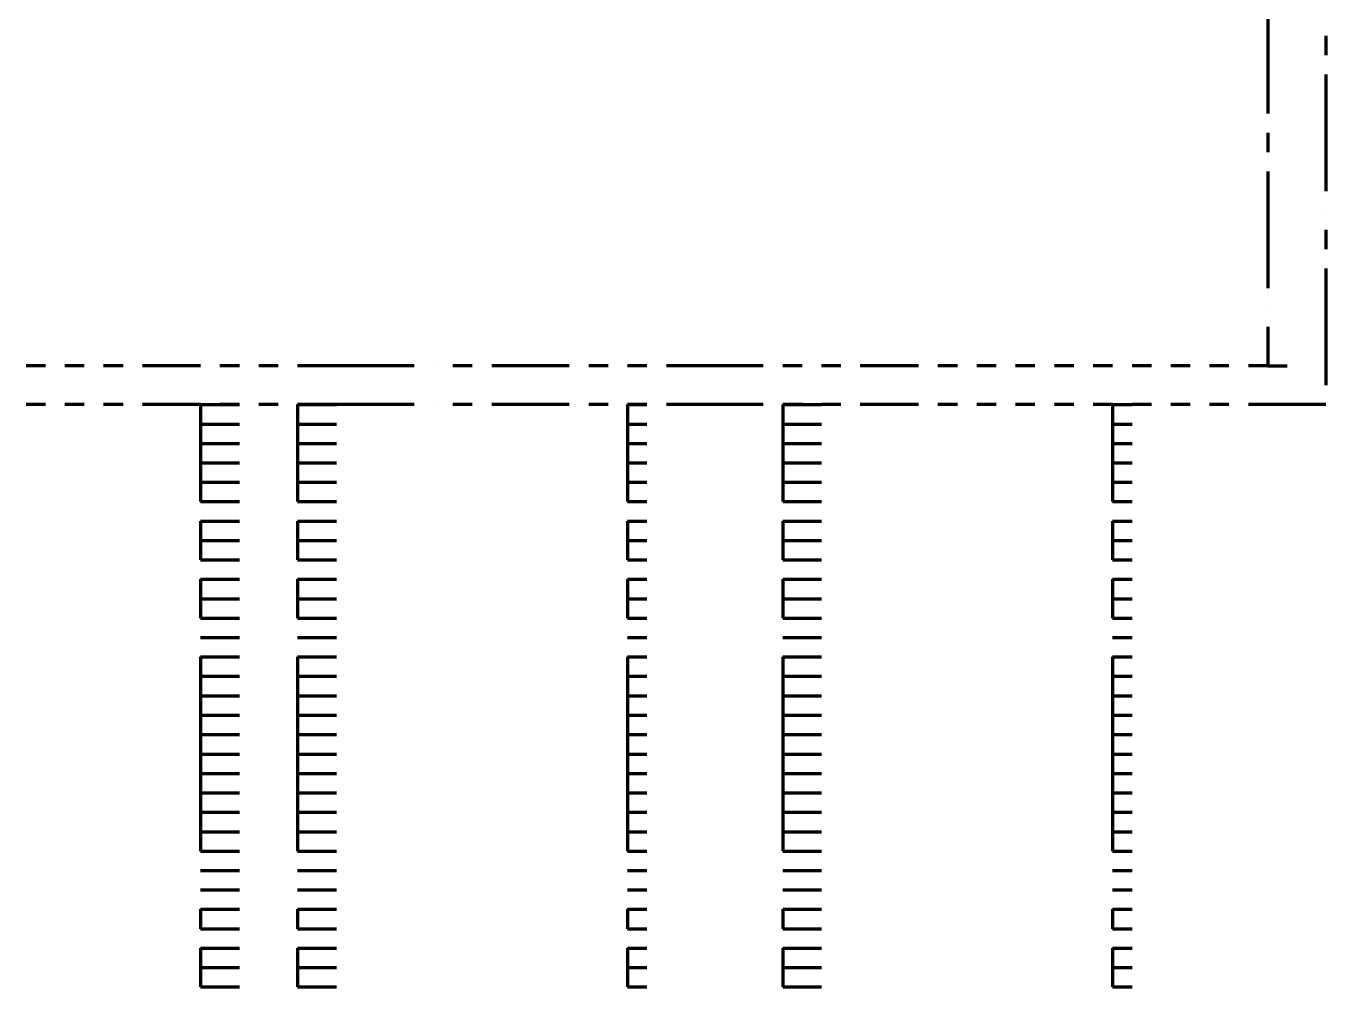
# Model space of a CAD drawing. Header units: inches. Extents: x 16 to 776, y 37 to 575.
# Drawn here: x 663.17 to 674.33, y 356.5 to 364.75 of the extents above; entities that cross this region are included whole.
import ezdxf

# ---------------------------------------------------------------- set-up
doc = ezdxf.new("R2010")
doc.units = ezdxf.units.IN
doc.header["$MEASUREMENT"] = 0
doc.layers.add('P', color=250, linetype='CONTINUOUS', lineweight=100)

msp = doc.modelspace()

# ---------------------------------------------------------------- linework, layer by layer
at = {"layer": 'P', "color": 0, "linetype": 'Continuous'}
for points in [[(673.833, 364.833), (673.833, 364.5)], [(674.333, 364.667), (674.333, 364.5)], [(673.833, 364.5), (673.833, 364.167)], [(674.333, 364.333), (674.333, 364)], [(673.833, 364.167), (673.833, 364)], [(674.333, 364), (674.333, 363.667)], [(673.833, 363.833), (673.833, 363.667)], [(674.333, 363.667), (674.333, 363.333)], [(673.833, 363.5), (673.833, 363.167)], [(673.833, 363.167), (673.833, 362.833)], [(674.333, 363.167), (674.333, 363.167)], [(674.333, 363), (674.333, 362.833)], [(673.833, 362.833), (673.833, 362.5)], [(674.333, 362.667), (674.333, 362.333)], [(673.833, 362.333), (673.833, 362.333)], [(674.333, 362.333), (674.333, 362)], [(673.833, 362.167), (673.833, 361.833)], [(674.333, 362), (674.333, 361.667)], [(663.333, 361.833), (663.167, 361.833)], [(663.667, 361.833), (663.5, 361.833)], [(664, 361.833), (663.833, 361.833)], [(664.5, 361.833), (664.167, 361.833)], [(664.667, 361.833), (664.5, 361.833)], [(665, 361.833), (664.833, 361.833)], [(665.333, 361.833), (665.167, 361.833)], [(665.833, 361.833), (665.5, 361.833)], [(666.167, 361.833), (665.833, 361.833)], [(666.5, 361.833), (666.167, 361.833)], [(666.667, 361.833), (666.667, 361.833)], [(667, 361.833), (666.833, 361.833)], [(667.5, 361.833), (667.167, 361.833)], [(667.833, 361.833), (667.5, 361.833)], [(668.167, 361.833), (668, 361.833)], [(668.5, 361.833), (668.333, 361.833)], [(668.833, 361.833), (668.667, 361.833)], [(669.167, 361.833), (668.833, 361.833)], [(669.5, 361.833), (669.167, 361.833)], [(669.833, 361.833), (669.667, 361.833)], [(670.167, 361.833), (670, 361.833)], [(670.5, 361.833), (670.333, 361.833)], [(670.833, 361.833), (670.5, 361.833)], [(671.167, 361.833), (671, 361.833)], [(671.5, 361.833), (671.333, 361.833)], [(671.833, 361.833), (671.667, 361.833)], [(672.167, 361.833), (672, 361.833)], [(672.5, 361.833), (672.333, 361.833)], [(672.833, 361.833), (672.667, 361.833)], [(673.167, 361.833), (673, 361.833)], [(673.5, 361.833), (673.333, 361.833)], [(673.833, 361.833), (673.667, 361.833)], [(673.833, 361.833), (674, 361.833)], [(663.333, 361.5), (663.167, 361.5)], [(663.667, 361.5), (663.5, 361.5)], [(664, 361.5), (663.833, 361.5)], [(664.5, 361.5), (664.167, 361.5)], [(664.667, 361.5), (664.5, 361.5)], [(664.667, 361.5), (664.667, 361.333)], [(664.667, 361.5), (664.833, 361.5)], [(664.833, 361.5), (665, 361.5)], [(665, 361.5), (664.833, 361.5)], [(665.333, 361.5), (665.167, 361.5)], [(665.5, 361.5), (665.5, 361.333)], [(665.5, 361.5), (665.667, 361.5)], [(665.833, 361.5), (665.5, 361.5)], [(665.667, 361.5), (665.833, 361.5)], [(666.167, 361.5), (665.833, 361.5)], [(666.5, 361.5), (666.167, 361.5)], [(666.667, 361.5), (666.667, 361.5)], [(667, 361.5), (666.833, 361.5)], [(667.5, 361.5), (667.167, 361.5)], [(667.833, 361.5), (667.5, 361.5)], [(668.167, 361.5), (668, 361.5)], [(668.333, 361.5), (668.333, 361.333)], [(668.333, 361.5), (668.5, 361.5)], [(668.333, 361.5), (668.333, 361.5)], [(668.5, 361.5), (668.333, 361.5)], [(668.833, 361.5), (668.667, 361.5)], [(669.167, 361.5), (668.833, 361.5)], [(669.5, 361.5), (669.167, 361.5)], [(669.667, 361.5), (669.667, 361.333)], [(669.667, 361.5), (669.833, 361.5)], [(669.833, 361.5), (669.667, 361.5)], [(669.833, 361.5), (670, 361.5)], [(670.167, 361.5), (670, 361.5)], [(670.5, 361.5), (670.333, 361.5)], [(670.833, 361.5), (670.5, 361.5)], [(671.167, 361.5), (671, 361.5)], [(671.5, 361.5), (671.333, 361.5)], [(671.833, 361.5), (671.667, 361.5)], [(672.167, 361.5), (672, 361.5)], [(672.5, 361.5), (672.333, 361.5)], [(672.5, 361.5), (672.5, 361.333)], [(672.5, 361.5), (672.667, 361.5)], [(672.667, 361.5), (672.667, 361.5)], [(672.833, 361.5), (672.667, 361.5)], [(673.167, 361.5), (673, 361.5)], [(673.5, 361.5), (673.333, 361.5)], [(674, 361.5), (673.667, 361.5)], [(674.333, 361.5), (674, 361.5)], [(674.333, 361.5), (674.333, 361.5)], [(674.333, 361.5), (674.333, 361.5)], [(664.667, 361.333), (664.833, 361.333)], [(664.667, 361.333), (664.667, 361.167)], [(664.667, 361.333), (664.833, 361.333)], [(664.833, 361.333), (665, 361.333)], [(664.833, 361.333), (665, 361.333)], [(665.5, 361.333), (665.667, 361.333)], [(665.5, 361.333), (665.5, 361.167)], [(665.5, 361.333), (665.667, 361.333)], [(665.667, 361.333), (665.833, 361.333)], [(665.667, 361.333), (665.833, 361.333)], [(668.333, 361.333), (668.333, 361.333)], [(668.333, 361.333), (668.5, 361.333)], [(668.333, 361.333), (668.333, 361.167)], [(668.333, 361.333), (668.5, 361.333)], [(668.333, 361.333), (668.333, 361.333)], [(669.667, 361.333), (669.833, 361.333)], [(669.667, 361.333), (669.667, 361.167)], [(669.667, 361.333), (669.833, 361.333)], [(669.833, 361.333), (670, 361.333)], [(669.833, 361.333), (670, 361.333)], [(672.5, 361.333), (672.667, 361.333)], [(672.5, 361.333), (672.5, 361.167)], [(672.5, 361.333), (672.667, 361.333)], [(672.667, 361.333), (672.667, 361.333)], [(672.667, 361.333), (672.667, 361.333)], [(664.667, 361.167), (664.833, 361.167)], [(664.667, 361.167), (664.667, 361)], [(664.667, 361.167), (664.833, 361.167)], [(664.833, 361.167), (665, 361.167)], [(664.833, 361.167), (665, 361.167)], [(665.5, 361.167), (665.667, 361.167)], [(665.5, 361.167), (665.5, 361)], [(665.5, 361.167), (665.667, 361.167)], [(665.667, 361.167), (665.833, 361.167)], [(665.667, 361.167), (665.833, 361.167)], [(668.333, 361.167), (668.333, 361.167)], [(668.333, 361.167), (668.5, 361.167)], [(668.333, 361.167), (668.333, 361)], [(668.333, 361.167), (668.5, 361.167)], [(668.333, 361.167), (668.333, 361.167)], [(669.667, 361.167), (669.833, 361.167)], [(669.667, 361.167), (669.667, 361)], [(669.667, 361.167), (669.833, 361.167)], [(669.833, 361.167), (670, 361.167)], [(669.833, 361.167), (670, 361.167)], [(672.5, 361.167), (672.667, 361.167)], [(672.5, 361.167), (672.5, 361)], [(672.5, 361.167), (672.667, 361.167)], [(672.667, 361.167), (672.667, 361.167)], [(672.667, 361.167), (672.667, 361.167)], [(664.667, 361), (664.833, 361)], [(664.667, 361), (664.833, 361)], [(664.667, 361), (664.833, 361)], [(664.667, 361), (664.667, 360.833)], [(664.667, 361), (664.833, 361)], [(664.833, 361), (665, 361)], [(664.833, 361), (665, 361)], [(664.833, 361), (665, 361)], [(664.833, 361), (665, 361)], [(665.5, 361), (665.667, 361)], [(665.5, 361), (665.667, 361)], [(665.5, 361), (665.667, 361)], [(665.5, 361), (665.5, 360.833)], [(665.5, 361), (665.667, 361)], [(665.667, 361), (665.833, 361)], [(665.667, 361), (665.833, 361)], [(665.667, 361), (665.833, 361)], [(665.667, 361), (665.833, 361)], [(668.333, 361), (668.333, 361)], [(668.333, 361), (668.5, 361)], [(668.333, 361), (668.333, 361)], [(668.333, 361), (668.5, 361)], [(668.333, 361), (668.5, 361)], [(668.333, 361), (668.333, 361)], [(668.333, 361), (668.333, 360.833)], [(668.333, 361), (668.5, 361)], [(668.333, 361), (668.333, 361)], [(669.667, 361), (669.833, 361)], [(669.667, 361), (669.833, 361)], [(669.667, 361), (669.833, 361)], [(669.667, 361), (669.667, 360.833)], [(669.667, 361), (669.833, 361)], [(669.833, 361), (670, 361)], [(669.833, 361), (670, 361)], [(669.833, 361), (670, 361)], [(669.833, 361), (670, 361)], [(672.5, 361), (672.667, 361)], [(672.5, 361), (672.667, 361)], [(672.5, 361), (672.667, 361)], [(672.5, 361), (672.5, 360.833)], [(672.5, 361), (672.667, 361)], [(672.667, 361), (672.667, 361)], [(672.667, 361), (672.667, 361)], [(672.667, 361), (672.667, 361)], [(672.667, 361), (672.667, 361)], [(664.667, 360.833), (664.833, 360.833)], [(664.667, 360.833), (664.667, 360.667)], [(664.667, 360.833), (664.833, 360.833)], [(664.833, 360.833), (665, 360.833)], [(664.833, 360.833), (665, 360.833)], [(665.5, 360.833), (665.667, 360.833)], [(665.5, 360.833), (665.5, 360.667)], [(665.5, 360.833), (665.667, 360.833)], [(665.667, 360.833), (665.833, 360.833)], [(665.667, 360.833), (665.833, 360.833)], [(668.333, 360.833), (668.333, 360.833)], [(668.333, 360.833), (668.5, 360.833)], [(668.333, 360.833), (668.333, 360.667)], [(668.333, 360.833), (668.5, 360.833)], [(668.333, 360.833), (668.333, 360.833)], [(669.667, 360.833), (669.833, 360.833)], [(669.667, 360.833), (669.667, 360.667)], [(669.667, 360.833), (669.833, 360.833)], [(669.833, 360.833), (670, 360.833)], [(669.833, 360.833), (670, 360.833)], [(672.5, 360.833), (672.667, 360.833)], [(672.5, 360.833), (672.5, 360.667)], [(672.5, 360.833), (672.667, 360.833)], [(672.667, 360.833), (672.667, 360.833)], [(672.667, 360.833), (672.667, 360.833)], [(664.667, 360.667), (664.833, 360.667)], [(664.667, 360.667), (664.667, 360.667)], [(664.667, 360.667), (664.833, 360.667)], [(664.667, 360.667), (664.833, 360.667)], [(664.667, 360.667), (664.833, 360.667)], [(664.833, 360.667), (665, 360.667)], [(664.833, 360.667), (665, 360.667)], [(664.833, 360.667), (665, 360.667)], [(664.833, 360.667), (665, 360.667)], [(665.5, 360.667), (665.667, 360.667)], [(665.5, 360.667), (665.5, 360.667)], [(665.5, 360.667), (665.667, 360.667)], [(665.5, 360.667), (665.667, 360.667)], [(665.5, 360.667), (665.667, 360.667)], [(665.667, 360.667), (665.833, 360.667)], [(665.667, 360.667), (665.833, 360.667)], [(665.667, 360.667), (665.833, 360.667)], [(665.667, 360.667), (665.833, 360.667)], [(668.333, 360.667), (668.333, 360.667)], [(668.333, 360.667), (668.5, 360.667)], [(668.333, 360.667), (668.333, 360.667)], [(668.333, 360.667), (668.333, 360.667)], [(668.333, 360.667), (668.5, 360.667)], [(668.333, 360.667), (668.5, 360.667)], [(668.333, 360.667), (668.333, 360.667)], [(668.333, 360.667), (668.5, 360.667)], [(668.333, 360.667), (668.333, 360.667)], [(669.667, 360.667), (669.833, 360.667)], [(669.667, 360.667), (669.667, 360.667)], [(669.667, 360.667), (669.833, 360.667)], [(669.667, 360.667), (669.833, 360.667)], [(669.667, 360.667), (669.833, 360.667)], [(669.833, 360.667), (670, 360.667)], [(669.833, 360.667), (670, 360.667)], [(669.833, 360.667), (670, 360.667)], [(669.833, 360.667), (670, 360.667)], [(672.5, 360.667), (672.667, 360.667)], [(672.5, 360.667), (672.5, 360.667)], [(672.5, 360.667), (672.667, 360.667)], [(672.5, 360.667), (672.667, 360.667)], [(672.5, 360.667), (672.667, 360.667)], [(672.667, 360.667), (672.667, 360.667)], [(672.667, 360.667), (672.667, 360.667)], [(672.667, 360.667), (672.667, 360.667)], [(672.667, 360.667), (672.667, 360.667)], [(664.667, 360.5), (664.833, 360.5)], [(664.667, 360.5), (664.667, 360.333)], [(664.667, 360.5), (664.833, 360.5)], [(664.833, 360.5), (665, 360.5)], [(664.833, 360.5), (665, 360.5)], [(665.5, 360.5), (665.667, 360.5)], [(665.5, 360.5), (665.5, 360.333)], [(665.5, 360.5), (665.667, 360.5)], [(665.667, 360.5), (665.833, 360.5)], [(665.667, 360.5), (665.833, 360.5)], [(668.333, 360.5), (668.333, 360.5)], [(668.333, 360.5), (668.5, 360.5)], [(668.333, 360.5), (668.333, 360.333)], [(668.333, 360.5), (668.5, 360.5)], [(668.333, 360.5), (668.333, 360.5)], [(669.667, 360.5), (669.833, 360.5)], [(669.667, 360.5), (669.667, 360.333)], [(669.667, 360.5), (669.833, 360.5)], [(669.833, 360.5), (670, 360.5)], [(669.833, 360.5), (670, 360.5)], [(672.5, 360.5), (672.667, 360.5)], [(672.5, 360.5), (672.5, 360.333)], [(672.5, 360.5), (672.667, 360.5)], [(672.667, 360.5), (672.667, 360.5)], [(672.667, 360.5), (672.667, 360.5)], [(664.667, 360.333), (664.833, 360.333)], [(664.667, 360.333), (664.667, 360.167)], [(664.667, 360.333), (664.833, 360.333)], [(664.833, 360.333), (665, 360.333)], [(664.833, 360.333), (665, 360.333)], [(665.5, 360.333), (665.667, 360.333)], [(665.5, 360.333), (665.5, 360.167)], [(665.5, 360.333), (665.667, 360.333)], [(665.667, 360.333), (665.833, 360.333)], [(665.667, 360.333), (665.833, 360.333)], [(668.333, 360.333), (668.333, 360.333)], [(668.333, 360.333), (668.5, 360.333)], [(668.333, 360.333), (668.333, 360.167)], [(668.333, 360.333), (668.5, 360.333)], [(668.333, 360.333), (668.333, 360.333)], [(669.667, 360.333), (669.833, 360.333)], [(669.667, 360.333), (669.667, 360.167)], [(669.667, 360.333), (669.833, 360.333)], [(669.833, 360.333), (670, 360.333)], [(669.833, 360.333), (670, 360.333)], [(672.5, 360.333), (672.667, 360.333)], [(672.5, 360.333), (672.5, 360.167)], [(672.5, 360.333), (672.667, 360.333)], [(672.667, 360.333), (672.667, 360.333)], [(672.667, 360.333), (672.667, 360.333)], [(664.667, 360.167), (664.833, 360.167)], [(664.667, 360.167), (664.667, 360.167)], [(664.667, 360.167), (664.833, 360.167)], [(664.667, 360.167), (664.833, 360.167)], [(664.667, 360.167), (664.833, 360.167)], [(664.833, 360.167), (665, 360.167)], [(664.833, 360.167), (665, 360.167)], [(664.833, 360.167), (665, 360.167)], [(664.833, 360.167), (665, 360.167)], [(665.5, 360.167), (665.667, 360.167)], [(665.5, 360.167), (665.5, 360.167)], [(665.5, 360.167), (665.667, 360.167)], [(665.5, 360.167), (665.667, 360.167)], [(665.5, 360.167), (665.667, 360.167)], [(665.667, 360.167), (665.833, 360.167)], [(665.667, 360.167), (665.833, 360.167)], [(665.667, 360.167), (665.833, 360.167)], [(665.667, 360.167), (665.833, 360.167)], [(668.333, 360.167), (668.333, 360.167)], [(668.333, 360.167), (668.5, 360.167)], [(668.333, 360.167), (668.333, 360.167)], [(668.333, 360.167), (668.333, 360.167)], [(668.333, 360.167), (668.5, 360.167)], [(668.333, 360.167), (668.5, 360.167)], [(668.333, 360.167), (668.333, 360.167)], [(668.333, 360.167), (668.5, 360.167)], [(668.333, 360.167), (668.333, 360.167)], [(669.667, 360.167), (669.833, 360.167)], [(669.667, 360.167), (669.667, 360.167)], [(669.667, 360.167), (669.833, 360.167)], [(669.667, 360.167), (669.833, 360.167)], [(669.667, 360.167), (669.833, 360.167)], [(669.833, 360.167), (670, 360.167)], [(669.833, 360.167), (670, 360.167)], [(669.833, 360.167), (670, 360.167)], [(669.833, 360.167), (670, 360.167)], [(672.5, 360.167), (672.667, 360.167)], [(672.5, 360.167), (672.5, 360.167)], [(672.5, 360.167), (672.667, 360.167)], [(672.5, 360.167), (672.667, 360.167)], [(672.5, 360.167), (672.667, 360.167)], [(672.667, 360.167), (672.667, 360.167)], [(672.667, 360.167), (672.667, 360.167)], [(672.667, 360.167), (672.667, 360.167)], [(672.667, 360.167), (672.667, 360.167)], [(664.667, 360), (664.833, 360)], [(664.667, 360), (664.667, 359.833)], [(664.667, 360), (664.833, 360)], [(664.833, 360), (665, 360)], [(664.833, 360), (665, 360)], [(665.5, 360), (665.667, 360)], [(665.5, 360), (665.5, 359.833)], [(665.5, 360), (665.667, 360)], [(665.667, 360), (665.833, 360)], [(665.667, 360), (665.833, 360)], [(668.333, 360), (668.333, 360)], [(668.333, 360), (668.5, 360)], [(668.333, 360), (668.333, 359.833)], [(668.333, 360), (668.5, 360)], [(668.333, 360), (668.333, 360)], [(669.667, 360), (669.833, 360)], [(669.667, 360), (669.667, 359.833)], [(669.667, 360), (669.833, 360)], [(669.833, 360), (670, 360)], [(669.833, 360), (670, 360)], [(672.5, 360), (672.667, 360)], [(672.5, 360), (672.5, 359.833)], [(672.5, 360), (672.667, 360)], [(672.667, 360), (672.667, 360)], [(672.667, 360), (672.667, 360)], [(664.667, 359.833), (664.833, 359.833)], [(664.667, 359.833), (664.667, 359.833)], [(664.667, 359.833), (664.833, 359.833)], [(664.667, 359.833), (664.833, 359.833)], [(664.667, 359.833), (664.667, 359.667)], [(664.667, 359.833), (664.833, 359.833)], [(664.833, 359.833), (665, 359.833)], [(664.833, 359.833), (665, 359.833)], [(664.833, 359.833), (665, 359.833)], [(664.833, 359.833), (665, 359.833)], [(665.5, 359.833), (665.667, 359.833)], [(665.5, 359.833), (665.5, 359.833)], [(665.5, 359.833), (665.667, 359.833)], [(665.5, 359.833), (665.667, 359.833)], [(665.5, 359.833), (665.5, 359.667)], [(665.5, 359.833), (665.667, 359.833)], [(665.667, 359.833), (665.833, 359.833)], [(665.667, 359.833), (665.833, 359.833)], [(665.667, 359.833), (665.833, 359.833)], [(665.667, 359.833), (665.833, 359.833)], [(668.333, 359.833), (668.333, 359.833)], [(668.333, 359.833), (668.5, 359.833)], [(668.333, 359.833), (668.333, 359.833)], [(668.333, 359.833), (668.333, 359.833)], [(668.333, 359.833), (668.5, 359.833)], [(668.333, 359.833), (668.5, 359.833)], [(668.333, 359.833), (668.333, 359.833)], [(668.333, 359.833), (668.333, 359.667)], [(668.333, 359.833), (668.5, 359.833)], [(668.333, 359.833), (668.333, 359.833)], [(669.667, 359.833), (669.833, 359.833)], [(669.667, 359.833), (669.667, 359.833)], [(669.667, 359.833), (669.833, 359.833)], [(669.667, 359.833), (669.833, 359.833)], [(669.667, 359.833), (669.667, 359.667)], [(669.667, 359.833), (669.833, 359.833)], [(669.833, 359.833), (670, 359.833)], [(669.833, 359.833), (670, 359.833)], [(669.833, 359.833), (670, 359.833)], [(669.833, 359.833), (670, 359.833)], [(672.5, 359.833), (672.667, 359.833)], [(672.5, 359.833), (672.5, 359.833)], [(672.5, 359.833), (672.667, 359.833)], [(672.5, 359.833), (672.667, 359.833)], [(672.5, 359.833), (672.5, 359.667)], [(672.5, 359.833), (672.667, 359.833)], [(672.667, 359.833), (672.667, 359.833)], [(672.667, 359.833), (672.667, 359.833)], [(672.667, 359.833), (672.667, 359.833)], [(672.667, 359.833), (672.667, 359.833)], [(664.667, 359.667), (664.833, 359.667)], [(664.667, 359.667), (664.833, 359.667)], [(664.667, 359.667), (664.833, 359.667)], [(664.833, 359.667), (665, 359.667)], [(664.833, 359.667), (665, 359.667)], [(664.833, 359.667), (665, 359.667)], [(665.5, 359.667), (665.667, 359.667)], [(665.5, 359.667), (665.667, 359.667)], [(665.5, 359.667), (665.667, 359.667)], [(665.667, 359.667), (665.833, 359.667)], [(665.667, 359.667), (665.833, 359.667)], [(665.667, 359.667), (665.833, 359.667)], [(668.333, 359.667), (668.333, 359.667)], [(668.333, 359.667), (668.5, 359.667)], [(668.333, 359.667), (668.5, 359.667)], [(668.333, 359.667), (668.333, 359.667)], [(668.333, 359.667), (668.5, 359.667)], [(668.333, 359.667), (668.333, 359.667)], [(669.667, 359.667), (669.833, 359.667)], [(669.667, 359.667), (669.833, 359.667)], [(669.667, 359.667), (669.833, 359.667)], [(669.833, 359.667), (670, 359.667)], [(669.833, 359.667), (670, 359.667)], [(669.833, 359.667), (670, 359.667)], [(672.5, 359.667), (672.667, 359.667)], [(672.5, 359.667), (672.667, 359.667)], [(672.5, 359.667), (672.667, 359.667)], [(672.667, 359.667), (672.667, 359.667)], [(672.667, 359.667), (672.667, 359.667)], [(672.667, 359.667), (672.667, 359.667)], [(664.667, 359.5), (664.833, 359.5)], [(664.667, 359.5), (664.833, 359.5)], [(664.667, 359.5), (664.833, 359.5)], [(664.833, 359.5), (665, 359.5)], [(664.833, 359.5), (665, 359.5)], [(664.833, 359.5), (665, 359.5)], [(665.5, 359.5), (665.667, 359.5)], [(665.5, 359.5), (665.667, 359.5)], [(665.5, 359.5), (665.667, 359.5)], [(665.667, 359.5), (665.833, 359.5)], [(665.667, 359.5), (665.833, 359.5)], [(665.667, 359.5), (665.833, 359.5)], [(668.333, 359.5), (668.333, 359.5)], [(668.333, 359.5), (668.5, 359.5)], [(668.333, 359.5), (668.333, 359.5)], [(668.333, 359.5), (668.5, 359.5)], [(668.333, 359.5), (668.5, 359.5)], [(668.333, 359.5), (668.333, 359.5)], [(669.667, 359.5), (669.833, 359.5)], [(669.667, 359.5), (669.833, 359.5)], [(669.667, 359.5), (669.833, 359.5)], [(669.833, 359.5), (670, 359.5)], [(669.833, 359.5), (670, 359.5)], [(669.833, 359.5), (670, 359.5)], [(672.5, 359.5), (672.667, 359.5)], [(672.5, 359.5), (672.667, 359.5)], [(672.5, 359.5), (672.667, 359.5)], [(672.667, 359.5), (672.667, 359.5)], [(672.667, 359.5), (672.667, 359.5)], [(672.667, 359.5), (672.667, 359.5)], [(664.667, 359.333), (664.833, 359.333)], [(664.667, 359.333), (664.667, 359.333)], [(664.667, 359.333), (664.833, 359.333)], [(664.667, 359.333), (664.833, 359.333)], [(664.667, 359.333), (664.667, 359.167)], [(664.667, 359.333), (664.833, 359.333)], [(664.833, 359.333), (665, 359.333)], [(664.833, 359.333), (665, 359.333)], [(664.833, 359.333), (665, 359.333)], [(664.833, 359.333), (665, 359.333)], [(665.5, 359.333), (665.667, 359.333)], [(665.5, 359.333), (665.5, 359.333)], [(665.5, 359.333), (665.667, 359.333)], [(665.5, 359.333), (665.667, 359.333)], [(665.5, 359.333), (665.5, 359.167)], [(665.5, 359.333), (665.667, 359.333)], [(665.667, 359.333), (665.833, 359.333)], [(665.667, 359.333), (665.833, 359.333)], [(665.667, 359.333), (665.833, 359.333)], [(665.667, 359.333), (665.833, 359.333)], [(668.333, 359.333), (668.333, 359.333)], [(668.333, 359.333), (668.5, 359.333)], [(668.333, 359.333), (668.333, 359.333)], [(668.333, 359.333), (668.333, 359.333)], [(668.333, 359.333), (668.5, 359.333)], [(668.333, 359.333), (668.5, 359.333)], [(668.333, 359.333), (668.333, 359.333)], [(668.333, 359.333), (668.333, 359.167)], [(668.333, 359.333), (668.5, 359.333)], [(668.333, 359.333), (668.333, 359.333)], [(669.667, 359.333), (669.833, 359.333)], [(669.667, 359.333), (669.667, 359.333)], [(669.667, 359.333), (669.833, 359.333)], [(669.667, 359.333), (669.833, 359.333)], [(669.667, 359.333), (669.667, 359.167)], [(669.667, 359.333), (669.833, 359.333)], [(669.833, 359.333), (670, 359.333)], [(669.833, 359.333), (670, 359.333)], [(669.833, 359.333), (670, 359.333)], [(669.833, 359.333), (670, 359.333)], [(672.5, 359.333), (672.667, 359.333)], [(672.5, 359.333), (672.5, 359.333)], [(672.5, 359.333), (672.667, 359.333)], [(672.5, 359.333), (672.667, 359.333)], [(672.5, 359.333), (672.5, 359.167)], [(672.5, 359.333), (672.667, 359.333)], [(672.667, 359.333), (672.667, 359.333)], [(672.667, 359.333), (672.667, 359.333)], [(672.667, 359.333), (672.667, 359.333)], [(672.667, 359.333), (672.667, 359.333)], [(664.667, 359.167), (664.833, 359.167)], [(664.667, 359.167), (664.667, 359)], [(664.667, 359.167), (664.833, 359.167)], [(664.833, 359.167), (665, 359.167)], [(664.833, 359.167), (665, 359.167)], [(665.5, 359.167), (665.667, 359.167)], [(665.5, 359.167), (665.5, 359)], [(665.5, 359.167), (665.667, 359.167)], [(665.667, 359.167), (665.833, 359.167)], [(665.667, 359.167), (665.833, 359.167)], [(668.333, 359.167), (668.333, 359.167)], [(668.333, 359.167), (668.5, 359.167)], [(668.333, 359.167), (668.333, 359)], [(668.333, 359.167), (668.5, 359.167)], [(668.333, 359.167), (668.333, 359.167)], [(669.667, 359.167), (669.833, 359.167)], [(669.667, 359.167), (669.667, 359)], [(669.667, 359.167), (669.833, 359.167)], [(669.833, 359.167), (670, 359.167)], [(669.833, 359.167), (670, 359.167)], [(672.5, 359.167), (672.667, 359.167)], [(672.5, 359.167), (672.5, 359)], [(672.5, 359.167), (672.667, 359.167)], [(672.667, 359.167), (672.667, 359.167)], [(672.667, 359.167), (672.667, 359.167)], [(664.667, 359), (664.833, 359)], [(664.667, 359), (664.833, 359)], [(664.667, 359), (664.833, 359)], [(664.667, 359), (664.667, 358.833)], [(664.667, 359), (664.833, 359)], [(664.833, 359), (665, 359)], [(664.833, 359), (665, 359)], [(664.833, 359), (665, 359)], [(664.833, 359), (665, 359)], [(665.5, 359), (665.667, 359)], [(665.5, 359), (665.667, 359)], [(665.5, 359), (665.667, 359)], [(665.5, 359), (665.5, 358.833)], [(665.5, 359), (665.667, 359)], [(665.667, 359), (665.833, 359)], [(665.667, 359), (665.833, 359)], [(665.667, 359), (665.833, 359)], [(665.667, 359), (665.833, 359)], [(668.333, 359), (668.333, 359)], [(668.333, 359), (668.5, 359)], [(668.333, 359), (668.333, 359)], [(668.333, 359), (668.5, 359)], [(668.333, 359), (668.5, 359)], [(668.333, 359), (668.333, 359)], [(668.333, 359), (668.333, 358.833)], [(668.333, 359), (668.5, 359)], [(668.333, 359), (668.333, 359)], [(669.667, 359), (669.833, 359)], [(669.667, 359), (669.833, 359)], [(669.667, 359), (669.833, 359)], [(669.667, 359), (669.667, 358.833)], [(669.667, 359), (669.833, 359)], [(669.833, 359), (670, 359)], [(669.833, 359), (670, 359)], [(669.833, 359), (670, 359)], [(669.833, 359), (670, 359)], [(672.5, 359), (672.667, 359)], [(672.5, 359), (672.667, 359)], [(672.5, 359), (672.667, 359)], [(672.5, 359), (672.5, 358.833)], [(672.5, 359), (672.667, 359)], [(672.667, 359), (672.667, 359)], [(672.667, 359), (672.667, 359)], [(672.667, 359), (672.667, 359)], [(672.667, 359), (672.667, 359)], [(664.667, 358.833), (664.833, 358.833)], [(664.667, 358.833), (664.667, 358.667)], [(664.667, 358.833), (664.833, 358.833)], [(664.833, 358.833), (665, 358.833)], [(664.833, 358.833), (665, 358.833)], [(665.5, 358.833), (665.667, 358.833)], [(665.5, 358.833), (665.5, 358.667)], [(665.5, 358.833), (665.667, 358.833)], [(665.667, 358.833), (665.833, 358.833)], [(665.667, 358.833), (665.833, 358.833)], [(668.333, 358.833), (668.333, 358.833)], [(668.333, 358.833), (668.5, 358.833)], [(668.333, 358.833), (668.333, 358.667)], [(668.333, 358.833), (668.5, 358.833)], [(668.333, 358.833), (668.333, 358.833)], [(669.667, 358.833), (669.833, 358.833)], [(669.667, 358.833), (669.667, 358.667)], [(669.667, 358.833), (669.833, 358.833)], [(669.833, 358.833), (670, 358.833)], [(669.833, 358.833), (670, 358.833)], [(672.5, 358.833), (672.667, 358.833)], [(672.5, 358.833), (672.5, 358.667)], [(672.5, 358.833), (672.667, 358.833)], [(672.667, 358.833), (672.667, 358.833)], [(672.667, 358.833), (672.667, 358.833)], [(664.667, 358.667), (664.833, 358.667)], [(664.667, 358.667), (664.667, 358.5)], [(664.667, 358.667), (664.833, 358.667)], [(664.833, 358.667), (665, 358.667)], [(664.833, 358.667), (665, 358.667)], [(665.5, 358.667), (665.667, 358.667)], [(665.5, 358.667), (665.5, 358.5)], [(665.5, 358.667), (665.667, 358.667)], [(665.667, 358.667), (665.833, 358.667)], [(665.667, 358.667), (665.833, 358.667)], [(668.333, 358.667), (668.333, 358.667)], [(668.333, 358.667), (668.5, 358.667)], [(668.333, 358.667), (668.333, 358.5)], [(668.333, 358.667), (668.5, 358.667)], [(668.333, 358.667), (668.333, 358.667)], [(669.667, 358.667), (669.833, 358.667)], [(669.667, 358.667), (669.667, 358.5)], [(669.667, 358.667), (669.833, 358.667)], [(669.833, 358.667), (670, 358.667)], [(669.833, 358.667), (670, 358.667)], [(672.5, 358.667), (672.667, 358.667)], [(672.5, 358.667), (672.5, 358.5)], [(672.5, 358.667), (672.667, 358.667)], [(672.667, 358.667), (672.667, 358.667)], [(672.667, 358.667), (672.667, 358.667)], [(664.667, 358.5), (664.833, 358.5)], [(664.667, 358.5), (664.833, 358.5)], [(664.667, 358.5), (664.833, 358.5)], [(664.667, 358.5), (664.667, 358.333)], [(664.667, 358.5), (664.833, 358.5)], [(664.833, 358.5), (665, 358.5)], [(664.833, 358.5), (665, 358.5)], [(664.833, 358.5), (665, 358.5)], [(664.833, 358.5), (665, 358.5)], [(665.5, 358.5), (665.667, 358.5)], [(665.5, 358.5), (665.667, 358.5)], [(665.5, 358.5), (665.667, 358.5)], [(665.5, 358.5), (665.5, 358.333)], [(665.5, 358.5), (665.667, 358.5)], [(665.667, 358.5), (665.833, 358.5)], [(665.667, 358.5), (665.833, 358.5)], [(665.667, 358.5), (665.833, 358.5)], [(665.667, 358.5), (665.833, 358.5)], [(668.333, 358.5), (668.333, 358.5)], [(668.333, 358.5), (668.5, 358.5)], [(668.333, 358.5), (668.333, 358.5)], [(668.333, 358.5), (668.5, 358.5)], [(668.333, 358.5), (668.5, 358.5)], [(668.333, 358.5), (668.333, 358.5)], [(668.333, 358.5), (668.333, 358.333)], [(668.333, 358.5), (668.5, 358.5)], [(668.333, 358.5), (668.333, 358.5)], [(669.667, 358.5), (669.833, 358.5)], [(669.667, 358.5), (669.833, 358.5)], [(669.667, 358.5), (669.833, 358.5)], [(669.667, 358.5), (669.667, 358.333)], [(669.667, 358.5), (669.833, 358.5)], [(669.833, 358.5), (670, 358.5)], [(669.833, 358.5), (670, 358.5)], [(669.833, 358.5), (670, 358.5)], [(669.833, 358.5), (670, 358.5)], [(672.5, 358.5), (672.667, 358.5)], [(672.5, 358.5), (672.667, 358.5)], [(672.5, 358.5), (672.667, 358.5)], [(672.5, 358.5), (672.5, 358.333)], [(672.5, 358.5), (672.667, 358.5)], [(672.667, 358.5), (672.667, 358.5)], [(672.667, 358.5), (672.667, 358.5)], [(672.667, 358.5), (672.667, 358.5)], [(672.667, 358.5), (672.667, 358.5)], [(664.667, 358.333), (664.833, 358.333)], [(664.667, 358.333), (664.667, 358.167)], [(664.667, 358.333), (664.833, 358.333)], [(664.833, 358.333), (665, 358.333)], [(664.833, 358.333), (665, 358.333)], [(665.5, 358.333), (665.667, 358.333)], [(665.5, 358.333), (665.5, 358.167)], [(665.5, 358.333), (665.667, 358.333)], [(665.667, 358.333), (665.833, 358.333)], [(665.667, 358.333), (665.833, 358.333)], [(668.333, 358.333), (668.333, 358.333)], [(668.333, 358.333), (668.5, 358.333)], [(668.333, 358.333), (668.333, 358.167)], [(668.333, 358.333), (668.5, 358.333)], [(668.333, 358.333), (668.333, 358.333)], [(669.667, 358.333), (669.833, 358.333)], [(669.667, 358.333), (669.667, 358.167)], [(669.667, 358.333), (669.833, 358.333)], [(669.833, 358.333), (670, 358.333)], [(669.833, 358.333), (670, 358.333)], [(672.5, 358.333), (672.667, 358.333)], [(672.5, 358.333), (672.5, 358.167)], [(672.5, 358.333), (672.667, 358.333)], [(672.667, 358.333), (672.667, 358.333)], [(672.667, 358.333), (672.667, 358.333)], [(664.667, 358.167), (664.833, 358.167)], [(664.667, 358.167), (664.667, 358)], [(664.667, 358.167), (664.833, 358.167)], [(664.833, 358.167), (665, 358.167)], [(664.833, 358.167), (665, 358.167)], [(665.5, 358.167), (665.667, 358.167)], [(665.5, 358.167), (665.5, 358)], [(665.5, 358.167), (665.667, 358.167)], [(665.667, 358.167), (665.833, 358.167)], [(665.667, 358.167), (665.833, 358.167)], [(668.333, 358.167), (668.333, 358.167)], [(668.333, 358.167), (668.5, 358.167)], [(668.333, 358.167), (668.333, 358)], [(668.333, 358.167), (668.5, 358.167)], [(668.333, 358.167), (668.333, 358.167)], [(669.667, 358.167), (669.833, 358.167)], [(669.667, 358.167), (669.667, 358)], [(669.667, 358.167), (669.833, 358.167)], [(669.833, 358.167), (670, 358.167)], [(669.833, 358.167), (670, 358.167)], [(672.5, 358.167), (672.667, 358.167)], [(672.5, 358.167), (672.5, 358)], [(672.5, 358.167), (672.667, 358.167)], [(672.667, 358.167), (672.667, 358.167)], [(672.667, 358.167), (672.667, 358.167)], [(664.667, 358), (664.833, 358)], [(664.667, 358), (664.833, 358)], [(664.667, 358), (664.833, 358)], [(664.667, 358), (664.667, 357.833)], [(664.667, 358), (664.833, 358)], [(664.833, 358), (665, 358)], [(664.833, 358), (665, 358)], [(664.833, 358), (665, 358)], [(664.833, 358), (665, 358)], [(665.5, 358), (665.667, 358)], [(665.5, 358), (665.667, 358)], [(665.5, 358), (665.667, 358)], [(665.5, 358), (665.5, 357.833)], [(665.5, 358), (665.667, 358)], [(665.667, 358), (665.833, 358)], [(665.667, 358), (665.833, 358)], [(665.667, 358), (665.833, 358)], [(665.667, 358), (665.833, 358)], [(668.333, 358), (668.333, 358)], [(668.333, 358), (668.5, 358)], [(668.333, 358), (668.333, 358)], [(668.333, 358), (668.5, 358)], [(668.333, 358), (668.5, 358)], [(668.333, 358), (668.333, 358)], [(668.333, 358), (668.333, 357.833)], [(668.333, 358), (668.5, 358)], [(668.333, 358), (668.333, 358)], [(669.667, 358), (669.833, 358)], [(669.667, 358), (669.833, 358)], [(669.667, 358), (669.833, 358)], [(669.667, 358), (669.667, 357.833)], [(669.667, 358), (669.833, 358)], [(669.833, 358), (670, 358)], [(669.833, 358), (670, 358)], [(669.833, 358), (670, 358)], [(669.833, 358), (670, 358)], [(672.5, 358), (672.667, 358)], [(672.5, 358), (672.667, 358)], [(672.5, 358), (672.667, 358)], [(672.5, 358), (672.5, 357.833)], [(672.5, 358), (672.667, 358)], [(672.667, 358), (672.667, 358)], [(672.667, 358), (672.667, 358)], [(672.667, 358), (672.667, 358)], [(672.667, 358), (672.667, 358)], [(664.667, 357.833), (664.833, 357.833)], [(664.667, 357.833), (664.667, 357.667)], [(664.667, 357.833), (664.833, 357.833)], [(664.833, 357.833), (665, 357.833)], [(664.833, 357.833), (665, 357.833)], [(665.5, 357.833), (665.667, 357.833)], [(665.5, 357.833), (665.5, 357.667)], [(665.5, 357.833), (665.667, 357.833)], [(665.667, 357.833), (665.833, 357.833)], [(665.667, 357.833), (665.833, 357.833)], [(668.333, 357.833), (668.333, 357.833)], [(668.333, 357.833), (668.5, 357.833)], [(668.333, 357.833), (668.333, 357.667)], [(668.333, 357.833), (668.5, 357.833)], [(668.333, 357.833), (668.333, 357.833)], [(669.667, 357.833), (669.833, 357.833)], [(669.667, 357.833), (669.667, 357.667)], [(669.667, 357.833), (669.833, 357.833)], [(669.833, 357.833), (670, 357.833)], [(669.833, 357.833), (670, 357.833)], [(672.5, 357.833), (672.667, 357.833)], [(672.5, 357.833), (672.5, 357.667)], [(672.5, 357.833), (672.667, 357.833)], [(672.667, 357.833), (672.667, 357.833)], [(672.667, 357.833), (672.667, 357.833)], [(664.667, 357.667), (664.833, 357.667)], [(664.667, 357.667), (664.667, 357.667)], [(664.667, 357.667), (664.833, 357.667)], [(664.667, 357.667), (664.833, 357.667)], [(664.667, 357.667), (664.833, 357.667)], [(664.667, 357.667), (664.833, 357.667)], [(664.833, 357.667), (665, 357.667)], [(664.833, 357.667), (665, 357.667)], [(664.833, 357.667), (665, 357.667)], [(664.833, 357.667), (665, 357.667)], [(664.833, 357.667), (665, 357.667)], [(665.5, 357.667), (665.667, 357.667)], [(665.5, 357.667), (665.5, 357.667)], [(665.5, 357.667), (665.667, 357.667)], [(665.5, 357.667), (665.667, 357.667)], [(665.5, 357.667), (665.667, 357.667)], [(665.5, 357.667), (665.667, 357.667)], [(665.667, 357.667), (665.833, 357.667)], [(665.667, 357.667), (665.833, 357.667)], [(665.667, 357.667), (665.833, 357.667)], [(665.667, 357.667), (665.833, 357.667)], [(665.667, 357.667), (665.833, 357.667)], [(668.333, 357.667), (668.333, 357.667)], [(668.333, 357.667), (668.5, 357.667)], [(668.333, 357.667), (668.333, 357.667)], [(668.333, 357.667), (668.333, 357.667)], [(668.333, 357.667), (668.5, 357.667)], [(668.333, 357.667), (668.5, 357.667)], [(668.333, 357.667), (668.333, 357.667)], [(668.333, 357.667), (668.5, 357.667)], [(668.333, 357.667), (668.333, 357.667)], [(668.333, 357.667), (668.5, 357.667)], [(668.333, 357.667), (668.333, 357.667)], [(669.667, 357.667), (669.833, 357.667)], [(669.667, 357.667), (669.667, 357.667)], [(669.667, 357.667), (669.833, 357.667)], [(669.667, 357.667), (669.833, 357.667)], [(669.667, 357.667), (669.833, 357.667)], [(669.667, 357.667), (669.833, 357.667)], [(669.833, 357.667), (670, 357.667)], [(669.833, 357.667), (670, 357.667)], [(669.833, 357.667), (670, 357.667)], [(669.833, 357.667), (670, 357.667)], [(669.833, 357.667), (670, 357.667)], [(672.5, 357.667), (672.667, 357.667)], [(672.5, 357.667), (672.5, 357.667)], [(672.5, 357.667), (672.667, 357.667)], [(672.5, 357.667), (672.667, 357.667)], [(672.5, 357.667), (672.667, 357.667)], [(672.5, 357.667), (672.667, 357.667)], [(672.667, 357.667), (672.667, 357.667)], [(672.667, 357.667), (672.667, 357.667)], [(672.667, 357.667), (672.667, 357.667)], [(672.667, 357.667), (672.667, 357.667)], [(672.667, 357.667), (672.667, 357.667)], [(664.667, 357.5), (664.833, 357.5)], [(664.667, 357.5), (664.833, 357.5)], [(664.667, 357.5), (664.833, 357.5)], [(664.667, 357.5), (664.833, 357.5)], [(664.833, 357.5), (665, 357.5)], [(664.833, 357.5), (665, 357.5)], [(664.833, 357.5), (665, 357.5)], [(664.833, 357.5), (665, 357.5)], [(665.5, 357.5), (665.667, 357.5)], [(665.5, 357.5), (665.667, 357.5)], [(665.5, 357.5), (665.667, 357.5)], [(665.5, 357.5), (665.667, 357.5)], [(665.667, 357.5), (665.833, 357.5)], [(665.667, 357.5), (665.833, 357.5)], [(665.667, 357.5), (665.833, 357.5)], [(665.667, 357.5), (665.833, 357.5)], [(668.333, 357.5), (668.333, 357.5)], [(668.333, 357.5), (668.5, 357.5)], [(668.333, 357.5), (668.333, 357.5)], [(668.333, 357.5), (668.5, 357.5)], [(668.333, 357.5), (668.5, 357.5)], [(668.333, 357.5), (668.333, 357.5)], [(668.333, 357.5), (668.5, 357.5)], [(668.333, 357.5), (668.333, 357.5)], [(669.667, 357.5), (669.833, 357.5)], [(669.667, 357.5), (669.833, 357.5)], [(669.667, 357.5), (669.833, 357.5)], [(669.667, 357.5), (669.833, 357.5)], [(669.833, 357.5), (670, 357.5)], [(669.833, 357.5), (670, 357.5)], [(669.833, 357.5), (670, 357.5)], [(669.833, 357.5), (670, 357.5)], [(672.5, 357.5), (672.667, 357.5)], [(672.5, 357.5), (672.667, 357.5)], [(672.5, 357.5), (672.667, 357.5)], [(672.5, 357.5), (672.667, 357.5)], [(672.667, 357.5), (672.667, 357.5)], [(672.667, 357.5), (672.667, 357.5)], [(672.667, 357.5), (672.667, 357.5)], [(672.667, 357.5), (672.667, 357.5)], [(664.667, 357.333), (664.833, 357.333)], [(664.667, 357.333), (664.833, 357.333)], [(664.667, 357.333), (664.833, 357.333)], [(664.833, 357.333), (665, 357.333)], [(664.833, 357.333), (665, 357.333)], [(664.833, 357.333), (665, 357.333)], [(665.5, 357.333), (665.667, 357.333)], [(665.5, 357.333), (665.667, 357.333)], [(665.5, 357.333), (665.667, 357.333)], [(665.667, 357.333), (665.833, 357.333)], [(665.667, 357.333), (665.833, 357.333)], [(665.667, 357.333), (665.833, 357.333)], [(668.333, 357.333), (668.333, 357.333)], [(668.333, 357.333), (668.5, 357.333)], [(668.333, 357.333), (668.333, 357.333)], [(668.333, 357.333), (668.5, 357.333)], [(668.333, 357.333), (668.5, 357.333)], [(668.333, 357.333), (668.333, 357.333)], [(669.667, 357.333), (669.833, 357.333)], [(669.667, 357.333), (669.833, 357.333)], [(669.667, 357.333), (669.833, 357.333)], [(669.833, 357.333), (670, 357.333)], [(669.833, 357.333), (670, 357.333)], [(669.833, 357.333), (670, 357.333)], [(672.5, 357.333), (672.667, 357.333)], [(672.5, 357.333), (672.667, 357.333)], [(672.5, 357.333), (672.667, 357.333)], [(672.667, 357.333), (672.667, 357.333)], [(672.667, 357.333), (672.667, 357.333)], [(672.667, 357.333), (672.667, 357.333)], [(664.667, 357.167), (664.833, 357.167)], [(664.667, 357.167), (664.667, 357.167)], [(664.667, 357.167), (664.833, 357.167)], [(664.667, 357.167), (664.833, 357.167)], [(664.667, 357.167), (664.667, 357)], [(664.667, 357.167), (664.833, 357.167)], [(664.833, 357.167), (665, 357.167)], [(664.833, 357.167), (665, 357.167)], [(664.833, 357.167), (665, 357.167)], [(664.833, 357.167), (665, 357.167)], [(665.5, 357.167), (665.667, 357.167)], [(665.5, 357.167), (665.5, 357.167)], [(665.5, 357.167), (665.667, 357.167)], [(665.5, 357.167), (665.667, 357.167)], [(665.5, 357.167), (665.5, 357)], [(665.5, 357.167), (665.667, 357.167)], [(665.667, 357.167), (665.833, 357.167)], [(665.667, 357.167), (665.833, 357.167)], [(665.667, 357.167), (665.833, 357.167)], [(665.667, 357.167), (665.833, 357.167)], [(668.333, 357.167), (668.333, 357.167)], [(668.333, 357.167), (668.5, 357.167)], [(668.333, 357.167), (668.333, 357.167)], [(668.333, 357.167), (668.333, 357.167)], [(668.333, 357.167), (668.5, 357.167)], [(668.333, 357.167), (668.5, 357.167)], [(668.333, 357.167), (668.333, 357.167)], [(668.333, 357.167), (668.333, 357)], [(668.333, 357.167), (668.5, 357.167)], [(668.333, 357.167), (668.333, 357.167)], [(669.667, 357.167), (669.833, 357.167)], [(669.667, 357.167), (669.667, 357.167)], [(669.667, 357.167), (669.833, 357.167)], [(669.667, 357.167), (669.833, 357.167)], [(669.667, 357.167), (669.667, 357)], [(669.667, 357.167), (669.833, 357.167)], [(669.833, 357.167), (670, 357.167)], [(669.833, 357.167), (670, 357.167)], [(669.833, 357.167), (670, 357.167)], [(669.833, 357.167), (670, 357.167)], [(672.5, 357.167), (672.667, 357.167)], [(672.5, 357.167), (672.5, 357.167)], [(672.5, 357.167), (672.667, 357.167)], [(672.5, 357.167), (672.667, 357.167)], [(672.5, 357.167), (672.5, 357)], [(672.5, 357.167), (672.667, 357.167)], [(672.667, 357.167), (672.667, 357.167)], [(672.667, 357.167), (672.667, 357.167)], [(672.667, 357.167), (672.667, 357.167)], [(672.667, 357.167), (672.667, 357.167)], [(664.667, 357), (664.833, 357)], [(664.667, 357), (664.833, 357)], [(664.833, 357), (665, 357)], [(664.833, 357), (665, 357)], [(665.5, 357), (665.667, 357)], [(665.5, 357), (665.667, 357)], [(665.667, 357), (665.833, 357)], [(665.667, 357), (665.833, 357)], [(668.333, 357), (668.333, 357)], [(668.333, 357), (668.5, 357)], [(668.333, 357), (668.5, 357)], [(668.333, 357), (668.333, 357)], [(669.667, 357), (669.833, 357)], [(669.667, 357), (669.833, 357)], [(669.833, 357), (670, 357)], [(669.833, 357), (670, 357)], [(672.5, 357), (672.667, 357)], [(672.5, 357), (672.667, 357)], [(672.667, 357), (672.667, 357)], [(672.667, 357), (672.667, 357)], [(664.667, 356.833), (664.833, 356.833)], [(664.667, 356.833), (664.667, 356.833)], [(664.667, 356.833), (664.833, 356.833)], [(664.667, 356.833), (664.833, 356.833)], [(664.667, 356.833), (664.667, 356.667)], [(664.667, 356.833), (664.833, 356.833)], [(664.833, 356.833), (665, 356.833)], [(664.833, 356.833), (665, 356.833)], [(664.833, 356.833), (665, 356.833)], [(664.833, 356.833), (665, 356.833)], [(665.5, 356.833), (665.667, 356.833)], [(665.5, 356.833), (665.5, 356.833)], [(665.5, 356.833), (665.667, 356.833)], [(665.5, 356.833), (665.667, 356.833)], [(665.5, 356.833), (665.5, 356.667)], [(665.5, 356.833), (665.667, 356.833)], [(665.667, 356.833), (665.833, 356.833)], [(665.667, 356.833), (665.833, 356.833)], [(665.667, 356.833), (665.833, 356.833)], [(665.667, 356.833), (665.833, 356.833)], [(668.333, 356.833), (668.333, 356.833)], [(668.333, 356.833), (668.5, 356.833)], [(668.333, 356.833), (668.333, 356.833)], [(668.333, 356.833), (668.333, 356.833)], [(668.333, 356.833), (668.5, 356.833)], [(668.333, 356.833), (668.5, 356.833)], [(668.333, 356.833), (668.333, 356.833)], [(668.333, 356.833), (668.333, 356.667)], [(668.333, 356.833), (668.5, 356.833)], [(668.333, 356.833), (668.333, 356.833)], [(669.667, 356.833), (669.833, 356.833)], [(669.667, 356.833), (669.667, 356.833)], [(669.667, 356.833), (669.833, 356.833)], [(669.667, 356.833), (669.833, 356.833)], [(669.667, 356.833), (669.667, 356.667)], [(669.667, 356.833), (669.833, 356.833)], [(669.833, 356.833), (670, 356.833)], [(669.833, 356.833), (670, 356.833)], [(669.833, 356.833), (670, 356.833)], [(669.833, 356.833), (670, 356.833)], [(672.5, 356.833), (672.667, 356.833)], [(672.5, 356.833), (672.5, 356.833)], [(672.5, 356.833), (672.667, 356.833)], [(672.5, 356.833), (672.667, 356.833)], [(672.5, 356.833), (672.5, 356.667)], [(672.5, 356.833), (672.667, 356.833)], [(672.667, 356.833), (672.667, 356.833)], [(672.667, 356.833), (672.667, 356.833)], [(672.667, 356.833), (672.667, 356.833)], [(672.667, 356.833), (672.667, 356.833)], [(664.667, 356.667), (664.833, 356.667)], [(664.667, 356.667), (664.667, 356.5)], [(664.667, 356.667), (664.833, 356.667)], [(664.833, 356.667), (665, 356.667)], [(664.833, 356.667), (665, 356.667)], [(665.5, 356.667), (665.667, 356.667)], [(665.5, 356.667), (665.5, 356.5)], [(665.5, 356.667), (665.667, 356.667)], [(665.667, 356.667), (665.833, 356.667)], [(665.667, 356.667), (665.833, 356.667)], [(668.333, 356.667), (668.333, 356.667)], [(668.333, 356.667), (668.5, 356.667)], [(668.333, 356.667), (668.333, 356.5)], [(668.333, 356.667), (668.5, 356.667)], [(668.333, 356.667), (668.333, 356.667)], [(669.667, 356.667), (669.833, 356.667)], [(669.667, 356.667), (669.667, 356.5)], [(669.667, 356.667), (669.833, 356.667)], [(669.833, 356.667), (670, 356.667)], [(669.833, 356.667), (670, 356.667)], [(672.5, 356.667), (672.667, 356.667)], [(672.5, 356.667), (672.5, 356.5)], [(672.5, 356.667), (672.667, 356.667)], [(672.667, 356.667), (672.667, 356.667)], [(672.667, 356.667), (672.667, 356.667)], [(664.667, 356.5), (664.833, 356.5)], [(664.667, 356.5), (664.833, 356.5)], [(664.833, 356.5), (665, 356.5)], [(664.833, 356.5), (665, 356.5)], [(665.5, 356.5), (665.667, 356.5)], [(665.5, 356.5), (665.667, 356.5)], [(665.667, 356.5), (665.833, 356.5)], [(665.667, 356.5), (665.833, 356.5)], [(668.333, 356.5), (668.333, 356.5)], [(668.333, 356.5), (668.5, 356.5)], [(668.333, 356.5), (668.5, 356.5)], [(668.333, 356.5), (668.333, 356.5)], [(669.667, 356.5), (669.833, 356.5)], [(669.667, 356.5), (669.833, 356.5)], [(669.833, 356.5), (670, 356.5)], [(669.833, 356.5), (670, 356.5)], [(672.5, 356.5), (672.667, 356.5)], [(672.5, 356.5), (672.667, 356.5)], [(672.667, 356.5), (672.667, 356.5)], [(672.667, 356.5), (672.667, 356.5)]]:
    msp.add_lwpolyline(points, dxfattribs=at)

doc.saveas('drawing.dxf')
